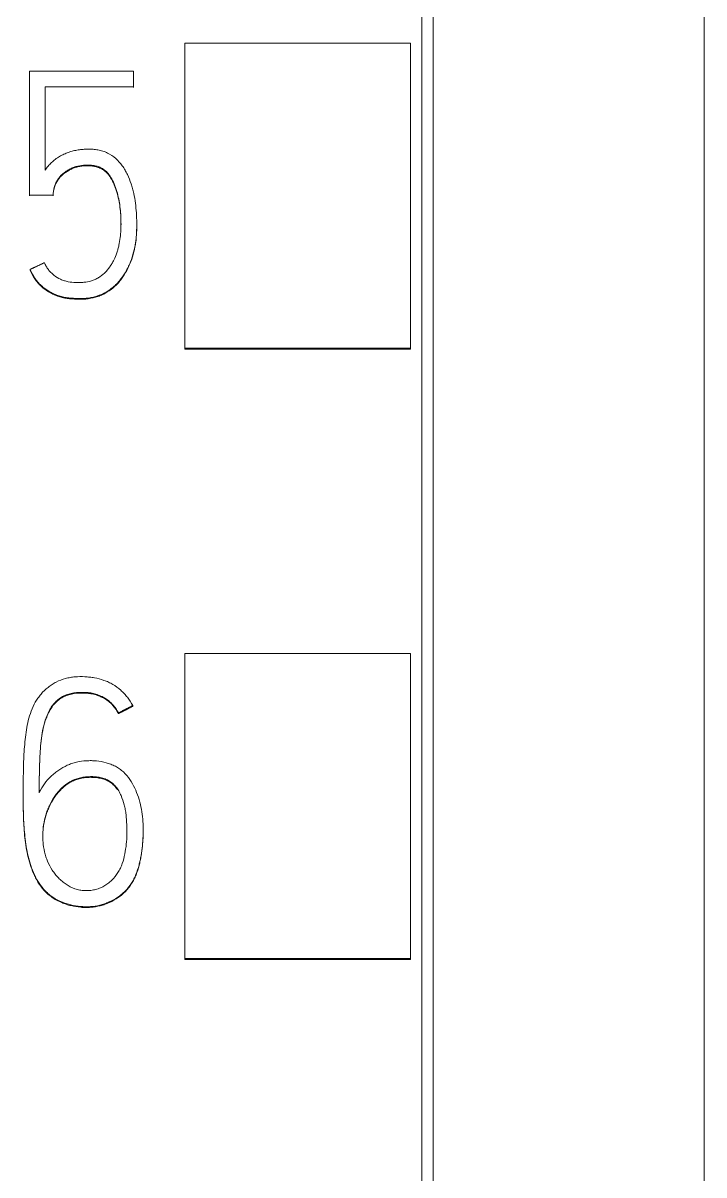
# Model space of a CAD drawing. Header units: millimetres. Extents: x 4137 to 6698, y 1400 to 3585.
# Drawn here: x 6182.72 to 6188.75, y 3265.83 to 3276.03 of the extents above; entities that cross this region are included whole.
import ezdxf

# ---------------------------------------------------------------- set-up
doc = ezdxf.new("R2010")
doc.units = ezdxf.units.MM
doc.layers.add('000-PI-Oprema', color=30, linetype='Continuous', lineweight=5)

msp = doc.modelspace()

# ---------------------------------------------------------------- linework, layer by layer
at = {"layer": '000-PI-Oprema', "color": 0, "linetype": 'ByBlock', "lineweight": 0}
for p, q in [((6186.248, 3358.191), (6186.248, 3249.376)), ((6184.148, 3273.151), (6184.148, 3275.852)), ((6186.148, 3275.852), (6184.148, 3275.852)), ((6186.148, 3273.151), (6186.148, 3275.852)), ((6182.772, 3275.604), (6182.772, 3274.506)), ((6183.696, 3275.604), (6182.772, 3275.604)), ((6183.696, 3275.465), (6183.696, 3275.604)), ((6182.911, 3274.728), (6182.911, 3275.465)), ((6182.911, 3275.465), (6183.696, 3275.465)), ((6183.696, 3275.465), (6183.696, 3275.459)), ((6182.772, 3274.506), (6182.772, 3274.499)), ((6182.772, 3274.506), (6182.983, 3274.506)), ((6182.983, 3274.506), (6182.983, 3274.499)), ((6183.724, 3274.24), (6183.724, 3274.247)), ((6182.778, 3273.848), (6182.778, 3273.842)), ((6184.148, 3273.141), (6184.148, 3273.151)), ((6186.148, 3273.151), (6184.148, 3273.151)), ((6186.148, 3273.141), (6184.148, 3273.141)), ((6186.148, 3273.141), (6186.148, 3273.151)), ((6184.148, 3267.749), (6184.148, 3270.45)), ((6186.148, 3270.45), (6184.148, 3270.45)), ((6186.148, 3267.749), (6186.148, 3270.45)), ((6183.689, 3269.988), (6183.689, 3269.982)), ((6183.561, 3269.922), (6183.561, 3269.916)), ((6182.717, 3269.182), (6182.717, 3269.175)), ((6183.781, 3268.882), (6183.781, 3268.888)), ((6184.148, 3267.741), (6184.148, 3267.749)), ((6186.148, 3267.749), (6184.148, 3267.749)), ((6186.148, 3267.741), (6184.148, 3267.741)), ((6186.148, 3267.741), (6186.148, 3267.749))]:
    msp.add_line(p, q, dxfattribs=at)
for points, knots in [([(6186.348, 3358.377), (6186.348, 3355.333), (6186.348, 3345.763), (6186.348, 3331.593), (6186.348, 3317.026), (6186.348, 3302.817), (6186.348, 3288.522), (6186.348, 3273.036), (6186.348, 3260.396), (6186.348, 3252.431), (6186.348, 3249.091)], [0, 0, 0, 0, 0.083934, 0.263736, 0.389889, 0.484142, 0.653794, 0.78188, 0.908517, 1, 1, 1, 1]), ([(6188.748, 3355.311), (6188.748, 3353.288), (6188.748, 3344.739), (6188.748, 3331.593), (6188.748, 3317.026), (6188.748, 3302.817), (6188.748, 3288.522), (6188.748, 3273.036), (6188.748, 3260.278), (6188.748, 3251.396), (6188.748, 3247.139), (6188.748, 3246.341)], [0, 0, 0, 0, 0.055935, 0.236292, 0.362833, 0.457376, 0.627551, 0.756032, 0.883059, 0.978086, 1, 1, 1, 1]), ([(6182.778, 3273.848), (6182.79, 3273.822), (6182.803, 3273.796), (6182.828, 3273.76), (6182.836, 3273.749), (6182.855, 3273.727), (6182.865, 3273.716), (6182.887, 3273.696), (6182.898, 3273.687), (6182.921, 3273.67), (6182.933, 3273.662), (6182.958, 3273.647), (6182.971, 3273.64), (6182.997, 3273.628), (6183.011, 3273.622), (6183.039, 3273.613), (6183.053, 3273.609), (6183.081, 3273.602), (6183.095, 3273.599), (6183.124, 3273.595), (6183.139, 3273.594), (6183.161, 3273.593), (6183.168, 3273.592), (6183.183, 3273.592), (6183.19, 3273.591), (6183.212, 3273.59), (6183.227, 3273.59), (6183.256, 3273.591), (6183.27, 3273.592), (6183.3, 3273.595), (6183.314, 3273.598), (6183.343, 3273.604), (6183.357, 3273.608), (6183.399, 3273.621), (6183.426, 3273.633), (6183.464, 3273.655), (6183.477, 3273.663), (6183.501, 3273.68), (6183.512, 3273.689), (6183.534, 3273.709), (6183.545, 3273.719), (6183.565, 3273.741), (6183.574, 3273.752), (6183.601, 3273.787), (6183.617, 3273.811), (6183.638, 3273.85), (6183.645, 3273.863), (6183.657, 3273.889), (6183.663, 3273.903), (6183.679, 3273.944), (6183.688, 3273.972), (6183.703, 3274.028), (6183.709, 3274.057), (6183.715, 3274.1), (6183.717, 3274.114), (6183.72, 3274.144), (6183.721, 3274.158), (6183.723, 3274.202), (6183.724, 3274.232), (6183.723, 3274.29), (6183.721, 3274.348), (6183.715, 3274.406), (6183.708, 3274.464), (6183.703, 3274.493), (6183.693, 3274.536), (6183.69, 3274.55), (6183.682, 3274.579), (6183.678, 3274.593), (6183.664, 3274.635), (6183.654, 3274.662), (6183.634, 3274.702), (6183.627, 3274.715), (6183.612, 3274.74), (6183.604, 3274.753), (6183.579, 3274.788), (6183.56, 3274.81), (6183.515, 3274.849), (6183.49, 3274.866), (6183.451, 3274.885), (6183.437, 3274.891), (6183.409, 3274.9), (6183.394, 3274.904), (6183.366, 3274.909), (6183.351, 3274.911), (6183.321, 3274.913), (6183.307, 3274.914), (6183.277, 3274.913), (6183.263, 3274.912), (6183.233, 3274.91), (6183.219, 3274.908), (6183.19, 3274.904), (6183.176, 3274.901), (6183.147, 3274.894), (6183.133, 3274.889), (6183.105, 3274.88), (6183.091, 3274.874), (6183.065, 3274.862), (6183.052, 3274.855), (6183.026, 3274.84), (6183.014, 3274.831), (6182.99, 3274.813), (6182.979, 3274.804), (6182.958, 3274.784), (6182.948, 3274.773), (6182.928, 3274.751), (6182.919, 3274.74), (6182.911, 3274.728)], [0, 0, 0, 0, 0.03125, 0.03125, 0.046875, 0.046875, 0.0625, 0.0625, 0.078125, 0.078125, 0.09375, 0.09375, 0.109375, 0.109375, 0.125, 0.125, 0.140625, 0.140625, 0.15625, 0.15625, 0.171875, 0.171875, 0.179688, 0.179688, 0.1875, 0.1875, 0.203125, 0.203125, 0.21875, 0.21875, 0.234375, 0.234375, 0.25, 0.25, 0.28125, 0.28125, 0.296875, 0.296875, 0.3125, 0.3125, 0.328125, 0.328125, 0.34375, 0.34375, 0.375, 0.375, 0.390625, 0.390625, 0.40625, 0.40625, 0.4375, 0.4375, 0.46875, 0.46875, 0.484375, 0.484375, 0.5, 0.5, 0.53125, 0.53125, 0.5625, 0.59375, 0.59375, 0.625, 0.625, 0.640625, 0.640625, 0.65625, 0.65625, 0.6875, 0.6875, 0.703125, 0.703125, 0.71875, 0.71875, 0.75, 0.75, 0.78125, 0.78125, 0.796875, 0.796875, 0.8125, 0.8125, 0.828125, 0.828125, 0.84375, 0.84375, 0.859375, 0.859375, 0.875, 0.875, 0.890625, 0.890625, 0.90625, 0.90625, 0.921875, 0.921875, 0.9375, 0.9375, 0.953125, 0.953125, 0.96875, 0.96875, 0.984375, 0.984375, 1, 1, 1, 1]), ([(6182.983, 3274.506), (6182.984, 3274.529), (6182.987, 3274.552), (6182.996, 3274.585), (6182.999, 3274.596), (6183.009, 3274.618), (6183.014, 3274.628), (6183.026, 3274.647), (6183.033, 3274.657), (6183.048, 3274.674), (6183.056, 3274.683), (6183.073, 3274.698), (6183.082, 3274.705), (6183.101, 3274.719), (6183.111, 3274.725), (6183.131, 3274.737), (6183.141, 3274.742), (6183.162, 3274.751), (6183.173, 3274.755), (6183.207, 3274.765), (6183.229, 3274.769), (6183.264, 3274.772), (6183.275, 3274.772), (6183.298, 3274.772), (6183.31, 3274.771), (6183.333, 3274.769), (6183.344, 3274.768), (6183.361, 3274.764), (6183.367, 3274.763), (6183.378, 3274.759), (6183.384, 3274.758), (6183.4, 3274.751), (6183.41, 3274.747), (6183.43, 3274.735), (6183.439, 3274.727), (6183.457, 3274.712), (6183.465, 3274.703), (6183.479, 3274.685), (6183.486, 3274.676), (6183.505, 3274.647), (6183.515, 3274.626), (6183.533, 3274.583), (6183.54, 3274.561), (6183.56, 3274.495), (6183.569, 3274.45), (6183.578, 3274.382), (6183.58, 3274.359), (6183.582, 3274.313), (6183.583, 3274.29), (6183.584, 3274.221), (6183.583, 3274.175), (6183.574, 3274.107), (6183.57, 3274.084), (6183.563, 3274.051), (6183.56, 3274.04), (6183.554, 3274.017), (6183.551, 3274.006), (6183.539, 3273.973), (6183.531, 3273.952), (6183.515, 3273.921), (6183.51, 3273.91), (6183.498, 3273.89), (6183.491, 3273.881), (6183.471, 3273.852), (6183.456, 3273.835), (6183.432, 3273.811), (6183.423, 3273.803), (6183.405, 3273.789), (6183.395, 3273.782), (6183.375, 3273.769), (6183.365, 3273.764), (6183.344, 3273.754), (6183.333, 3273.75), (6183.3, 3273.74), (6183.277, 3273.736), (6183.242, 3273.733), (6183.231, 3273.732), (6183.207, 3273.731), (6183.196, 3273.731), (6183.161, 3273.733), (6183.138, 3273.735), (6183.104, 3273.742), (6183.093, 3273.745), (6183.071, 3273.752), (6183.06, 3273.756), (6183.028, 3273.771), (6183.008, 3273.783), (6182.981, 3273.804), (6182.972, 3273.812), (6182.955, 3273.829), (6182.94, 3273.846), (6182.927, 3273.865), (6182.915, 3273.885), (6182.91, 3273.896), (6182.905, 3273.907)], [0, 0, 0, 0, 0.03125, 0.03125, 0.046875, 0.046875, 0.0625, 0.0625, 0.078125, 0.078125, 0.09375, 0.09375, 0.109375, 0.109375, 0.125, 0.125, 0.140625, 0.140625, 0.15625, 0.15625, 0.1875, 0.1875, 0.203125, 0.203125, 0.21875, 0.21875, 0.234375, 0.234375, 0.242187, 0.242187, 0.25, 0.25, 0.265625, 0.265625, 0.28125, 0.28125, 0.296875, 0.296875, 0.3125, 0.3125, 0.34375, 0.34375, 0.375, 0.375, 0.4375, 0.4375, 0.46875, 0.46875, 0.5, 0.5, 0.5625, 0.5625, 0.59375, 0.59375, 0.609375, 0.609375, 0.625, 0.625, 0.65625, 0.65625, 0.671875, 0.671875, 0.6875, 0.6875, 0.71875, 0.71875, 0.734375, 0.734375, 0.75, 0.75, 0.765625, 0.765625, 0.78125, 0.78125, 0.8125, 0.8125, 0.828125, 0.828125, 0.84375, 0.84375, 0.875, 0.875, 0.890625, 0.890625, 0.90625, 0.90625, 0.9375, 0.9375, 0.953125, 0.953125, 0.96875, 0.984375, 0.984375, 1, 1, 1, 1]), ([(6183.584, 3274.242), (6183.584, 3274.248), (6183.584, 3274.254), (6183.583, 3274.283), (6183.583, 3274.306), (6183.58, 3274.351), (6183.578, 3274.374), (6183.572, 3274.42), (6183.568, 3274.442), (6183.559, 3274.488), (6183.554, 3274.51), (6183.544, 3274.544), (6183.54, 3274.555), (6183.533, 3274.576), (6183.528, 3274.587), (6183.515, 3274.619), (6183.505, 3274.64), (6183.486, 3274.669), (6183.48, 3274.679), (6183.465, 3274.697), (6183.457, 3274.705), (6183.44, 3274.721), (6183.431, 3274.728), (6183.411, 3274.74), (6183.4, 3274.745), (6183.379, 3274.753), (6183.368, 3274.756), (6183.345, 3274.761), (6183.333, 3274.763), (6183.31, 3274.765), (6183.299, 3274.766), (6183.276, 3274.766), (6183.264, 3274.766), (6183.241, 3274.764), (6183.23, 3274.762), (6183.207, 3274.758), (6183.185, 3274.753), (6183.163, 3274.745), (6183.142, 3274.736), (6183.131, 3274.731), (6183.101, 3274.714), (6183.082, 3274.7), (6183.057, 3274.677), (6183.048, 3274.669), (6183.033, 3274.651), (6183.027, 3274.642), (6183.014, 3274.622), (6183.009, 3274.612), (6183, 3274.59), (6182.996, 3274.579), (6182.99, 3274.557), (6182.987, 3274.546), (6182.984, 3274.523), (6182.983, 3274.511), (6182.983, 3274.499)], [0, 0, 0, 0, 0.015899, 0.015899, 0.077406, 0.077406, 0.138912, 0.138912, 0.200418, 0.200418, 0.261925, 0.261925, 0.292678, 0.292678, 0.323431, 0.323431, 0.384937, 0.384937, 0.41569, 0.41569, 0.446443, 0.446443, 0.477197, 0.477197, 0.50795, 0.50795, 0.538703, 0.538703, 0.569456, 0.569456, 0.600209, 0.600209, 0.630962, 0.630962, 0.661715, 0.661715, 0.692469, 0.723222, 0.723222, 0.753975, 0.753975, 0.815481, 0.815481, 0.846234, 0.846234, 0.876987, 0.876987, 0.907741, 0.907741, 0.938494, 0.938494, 0.969247, 0.969247, 1, 1, 1, 1]), ([(6183.724, 3274.24), (6183.724, 3274.219), (6183.723, 3274.197), (6183.721, 3274.147), (6183.718, 3274.118), (6183.712, 3274.075), (6183.71, 3274.06), (6183.704, 3274.032), (6183.701, 3274.017), (6183.69, 3273.974), (6183.682, 3273.946), (6183.661, 3273.892), (6183.649, 3273.865), (6183.621, 3273.813), (6183.606, 3273.788), (6183.58, 3273.753), (6183.57, 3273.741), (6183.551, 3273.719), (6183.541, 3273.709), (6183.508, 3273.679), (6183.484, 3273.661), (6183.447, 3273.639), (6183.434, 3273.632), (6183.407, 3273.619), (6183.393, 3273.614), (6183.351, 3273.599), (6183.323, 3273.593), (6183.279, 3273.587), (6183.264, 3273.585), (6183.235, 3273.584), (6183.22, 3273.584), (6183.191, 3273.585), (6183.176, 3273.586), (6183.147, 3273.587), (6183.132, 3273.588), (6183.103, 3273.592), (6183.089, 3273.594), (6183.06, 3273.601), (6183.045, 3273.605), (6183.017, 3273.614), (6183.004, 3273.619), (6182.977, 3273.631), (6182.964, 3273.638), (6182.938, 3273.653), (6182.925, 3273.661), (6182.901, 3273.678), (6182.89, 3273.687), (6182.868, 3273.707), (6182.858, 3273.717), (6182.838, 3273.74), (6182.829, 3273.752), (6182.804, 3273.789), (6182.79, 3273.815), (6182.778, 3273.842)], [0, 0, 0, 0, 0.044434, 0.044434, 0.104157, 0.104157, 0.134018, 0.134018, 0.16388, 0.16388, 0.223602, 0.223602, 0.283325, 0.283325, 0.343048, 0.343048, 0.37291, 0.37291, 0.402771, 0.402771, 0.462494, 0.462494, 0.492355, 0.492355, 0.522217, 0.522217, 0.58194, 0.58194, 0.611801, 0.611801, 0.641663, 0.641663, 0.671524, 0.671524, 0.701386, 0.701386, 0.731247, 0.731247, 0.761108, 0.761108, 0.79097, 0.79097, 0.820831, 0.820831, 0.850693, 0.850693, 0.880554, 0.880554, 0.910416, 0.910416, 0.940277, 0.940277, 1, 1, 1, 1]), ([(6183.689, 3269.988), (6183.674, 3270.013), (6183.658, 3270.038), (6183.632, 3270.072), (6183.622, 3270.083), (6183.603, 3270.104), (6183.592, 3270.114), (6183.56, 3270.144), (6183.537, 3270.161), (6183.499, 3270.182), (6183.487, 3270.189), (6183.46, 3270.201), (6183.446, 3270.206), (6183.406, 3270.221), (6183.378, 3270.228), (6183.335, 3270.236), (6183.321, 3270.238), (6183.292, 3270.241), (6183.278, 3270.242), (6183.234, 3270.245), (6183.205, 3270.244), (6183.162, 3270.241), (6183.148, 3270.239), (6183.12, 3270.234), (6183.105, 3270.231), (6183.063, 3270.22), (6183.036, 3270.209), (6182.998, 3270.189), (6182.985, 3270.182), (6182.961, 3270.166), (6182.949, 3270.158), (6182.915, 3270.131), (6182.894, 3270.111), (6182.866, 3270.078), (6182.857, 3270.066), (6182.84, 3270.042), (6182.832, 3270.03), (6182.811, 3269.993), (6182.799, 3269.966), (6182.778, 3269.912), (6182.77, 3269.884), (6182.756, 3269.829), (6182.751, 3269.801), (6182.742, 3269.744), (6182.738, 3269.716), (6182.729, 3269.63), (6182.725, 3269.572), (6182.72, 3269.457), (6182.719, 3269.4), (6182.717, 3269.227), (6182.716, 3269.112), (6182.722, 3268.969), (6182.723, 3268.94), (6182.727, 3268.883), (6182.73, 3268.854), (6182.739, 3268.769), (6182.748, 3268.712), (6182.764, 3268.641), (6182.768, 3268.627), (6182.776, 3268.599), (6182.78, 3268.586), (6182.794, 3268.544), (6182.805, 3268.518), (6182.823, 3268.478), (6182.829, 3268.465), (6182.843, 3268.44), (6182.851, 3268.427), (6182.875, 3268.391), (6182.893, 3268.368), (6182.923, 3268.337), (6182.934, 3268.327), (6182.956, 3268.308), (6182.968, 3268.3), (6183.004, 3268.276), (6183.03, 3268.262), (6183.07, 3268.245), (6183.084, 3268.24), (6183.111, 3268.231), (6183.125, 3268.227), (6183.167, 3268.217), (6183.196, 3268.212), (6183.239, 3268.208), (6183.254, 3268.207), (6183.283, 3268.207), (6183.298, 3268.207), (6183.341, 3268.21), (6183.369, 3268.214), (6183.411, 3268.225), (6183.425, 3268.229), (6183.453, 3268.238), (6183.466, 3268.244), (6183.506, 3268.262), (6183.531, 3268.276), (6183.567, 3268.3), (6183.579, 3268.309), (6183.601, 3268.328), (6183.612, 3268.337), (6183.643, 3268.368), (6183.661, 3268.391), (6183.684, 3268.427), (6183.692, 3268.44), (6183.705, 3268.466), (6183.711, 3268.479), (6183.728, 3268.519), (6183.736, 3268.547), (6183.747, 3268.589), (6183.751, 3268.603), (6183.756, 3268.632), (6183.759, 3268.646), (6183.766, 3268.689), (6183.77, 3268.718), (6183.779, 3268.804), (6183.782, 3268.861), (6183.779, 3268.947), (6183.778, 3268.976), (6183.771, 3269.034), (6183.766, 3269.062), (6183.754, 3269.12), (6183.747, 3269.148), (6183.728, 3269.204), (6183.718, 3269.231), (6183.693, 3269.284), (6183.679, 3269.309), (6183.646, 3269.357), (6183.627, 3269.379), (6183.595, 3269.41), (6183.583, 3269.419), (6183.559, 3269.436), (6183.547, 3269.444), (6183.521, 3269.457), (6183.507, 3269.463), (6183.48, 3269.474), (6183.466, 3269.478), (6183.424, 3269.49), (6183.395, 3269.495), (6183.351, 3269.499), (6183.336, 3269.5), (6183.307, 3269.5), (6183.292, 3269.5), (6183.248, 3269.498), (6183.219, 3269.494), (6183.176, 3269.484), (6183.162, 3269.48), (6183.134, 3269.47), (6183.121, 3269.465), (6183.081, 3269.447), (6183.056, 3269.433), (6183.02, 3269.408), (6183.008, 3269.399), (6182.985, 3269.381), (6182.974, 3269.371), (6182.943, 3269.341), (6182.923, 3269.318), (6182.889, 3269.271), (6182.873, 3269.246), (6182.859, 3269.22)], [0, 0, 0, 0, 0.015625, 0.015625, 0.023438, 0.023438, 0.03125, 0.03125, 0.046875, 0.046875, 0.054688, 0.054688, 0.0625, 0.0625, 0.078125, 0.078125, 0.085938, 0.085938, 0.09375, 0.09375, 0.109375, 0.109375, 0.117188, 0.117188, 0.125, 0.125, 0.140625, 0.140625, 0.148438, 0.148438, 0.15625, 0.15625, 0.171875, 0.171875, 0.179688, 0.179688, 0.1875, 0.1875, 0.203125, 0.203125, 0.21875, 0.21875, 0.234375, 0.234375, 0.25, 0.25, 0.28125, 0.28125, 0.3125, 0.3125, 0.375, 0.375, 0.390625, 0.390625, 0.40625, 0.40625, 0.4375, 0.4375, 0.445313, 0.445313, 0.453125, 0.453125, 0.46875, 0.46875, 0.476563, 0.476563, 0.484375, 0.484375, 0.5, 0.5, 0.507813, 0.507813, 0.515625, 0.515625, 0.53125, 0.53125, 0.539063, 0.539063, 0.546875, 0.546875, 0.5625, 0.5625, 0.570313, 0.570313, 0.578125, 0.578125, 0.59375, 0.59375, 0.601563, 0.601563, 0.609375, 0.609375, 0.625, 0.625, 0.632813, 0.632813, 0.640625, 0.640625, 0.65625, 0.65625, 0.664063, 0.664063, 0.671875, 0.671875, 0.6875, 0.6875, 0.695313, 0.695313, 0.703125, 0.703125, 0.71875, 0.71875, 0.75, 0.75, 0.765625, 0.765625, 0.78125, 0.78125, 0.796875, 0.796875, 0.8125, 0.8125, 0.828125, 0.828125, 0.84375, 0.84375, 0.851563, 0.851563, 0.859375, 0.859375, 0.867188, 0.867188, 0.875, 0.875, 0.890625, 0.890625, 0.898438, 0.898438, 0.90625, 0.90625, 0.921875, 0.921875, 0.929688, 0.929688, 0.9375, 0.9375, 0.953125, 0.953125, 0.960938, 0.960938, 0.96875, 0.96875, 0.984375, 0.984375, 1, 1, 1, 1]), ([(6182.859, 3269.22), (6182.859, 3269.281), (6182.86, 3269.342), (6182.862, 3269.433), (6182.863, 3269.464), (6182.865, 3269.525), (6182.867, 3269.555), (6182.87, 3269.616), (6182.873, 3269.647), (6182.88, 3269.707), (6182.884, 3269.737), (6182.893, 3269.782), (6182.896, 3269.797), (6182.904, 3269.827), (6182.908, 3269.842), (6182.922, 3269.887), (6182.934, 3269.915), (6182.952, 3269.949), (6182.956, 3269.956), (6182.964, 3269.969), (6182.968, 3269.976), (6182.982, 3269.995), (6182.992, 3270.007), (6183.008, 3270.024), (6183.013, 3270.029), (6183.025, 3270.039), (6183.031, 3270.044), (6183.05, 3270.058), (6183.063, 3270.066), (6183.084, 3270.076), (6183.091, 3270.079), (6183.106, 3270.084), (6183.113, 3270.087), (6183.136, 3270.093), (6183.151, 3270.097), (6183.181, 3270.102), (6183.197, 3270.103), (6183.228, 3270.105), (6183.243, 3270.105), (6183.274, 3270.104), (6183.29, 3270.103), (6183.32, 3270.099), (6183.343, 3270.094), (6183.365, 3270.087), (6183.38, 3270.082), (6183.387, 3270.08), (6183.409, 3270.071), (6183.423, 3270.064), (6183.45, 3270.048), (6183.462, 3270.04), (6183.481, 3270.025), (6183.487, 3270.02), (6183.498, 3270.01), (6183.503, 3270.004), (6183.519, 3269.987), (6183.529, 3269.975), (6183.546, 3269.949), (6183.554, 3269.936), (6183.561, 3269.922)], [0, 0, 0, 0, 0.125, 0.125, 0.1875, 0.1875, 0.25, 0.25, 0.3125, 0.3125, 0.375, 0.375, 0.40625, 0.40625, 0.4375, 0.4375, 0.5, 0.5, 0.515625, 0.515625, 0.53125, 0.53125, 0.5625, 0.5625, 0.578125, 0.578125, 0.59375, 0.59375, 0.625, 0.625, 0.640625, 0.640625, 0.65625, 0.65625, 0.6875, 0.6875, 0.71875, 0.71875, 0.75, 0.75, 0.78125, 0.78125, 0.8125, 0.828125, 0.828125, 0.84375, 0.84375, 0.875, 0.875, 0.90625, 0.90625, 0.921875, 0.921875, 0.9375, 0.9375, 0.96875, 0.96875, 1, 1, 1, 1]), ([(6183.561, 3269.916), (6183.547, 3269.943), (6183.53, 3269.969), (6183.504, 3269.997), (6183.499, 3270.003), (6183.487, 3270.013), (6183.482, 3270.018), (6183.463, 3270.033), (6183.438, 3270.05), (6183.41, 3270.064), (6183.382, 3270.076), (6183.367, 3270.081), (6183.337, 3270.089), (6183.322, 3270.092), (6183.291, 3270.096), (6183.276, 3270.098), (6183.229, 3270.099), (6183.199, 3270.098), (6183.153, 3270.091), (6183.138, 3270.088), (6183.108, 3270.079), (6183.093, 3270.074), (6183.072, 3270.064), (6183.066, 3270.06), (6183.052, 3270.053), (6183.046, 3270.048), (6183.027, 3270.035), (6183.009, 3270.019), (6182.994, 3270.002), (6182.984, 3269.99), (6182.979, 3269.984), (6182.965, 3269.965), (6182.957, 3269.952), (6182.942, 3269.925), (6182.936, 3269.911), (6182.924, 3269.883), (6182.918, 3269.868), (6182.904, 3269.824), (6182.897, 3269.794), (6182.885, 3269.734), (6182.88, 3269.704), (6182.873, 3269.643), (6182.871, 3269.613), (6182.867, 3269.552), (6182.865, 3269.521), (6182.863, 3269.459), (6182.862, 3269.429), (6182.86, 3269.337), (6182.859, 3269.275), (6182.859, 3269.214)], [0, 0, 0, 0, 0.0625, 0.0625, 0.078125, 0.078125, 0.09375, 0.09375, 0.125, 0.15625, 0.15625, 0.1875, 0.1875, 0.21875, 0.21875, 0.25, 0.25, 0.3125, 0.3125, 0.34375, 0.34375, 0.375, 0.375, 0.390625, 0.390625, 0.40625, 0.40625, 0.4375, 0.453125, 0.453125, 0.46875, 0.46875, 0.5, 0.5, 0.53125, 0.53125, 0.5625, 0.5625, 0.625, 0.625, 0.6875, 0.6875, 0.75, 0.75, 0.8125, 0.8125, 0.875, 0.875, 1, 1, 1, 1]), ([(6183.132, 3269.314), (6183.158, 3269.329), (6183.185, 3269.339), (6183.228, 3269.35), (6183.243, 3269.352), (6183.272, 3269.356), (6183.301, 3269.359), (6183.331, 3269.359), (6183.36, 3269.357), (6183.375, 3269.355), (6183.404, 3269.35), (6183.418, 3269.347), (6183.446, 3269.337), (6183.46, 3269.332), (6183.486, 3269.317), (6183.498, 3269.309), (6183.52, 3269.29), (6183.53, 3269.279), (6183.548, 3269.256), (6183.557, 3269.244), (6183.572, 3269.219), (6183.578, 3269.205), (6183.596, 3269.165), (6183.606, 3269.137), (6183.616, 3269.095), (6183.619, 3269.081), (6183.625, 3269.052), (6183.627, 3269.037), (6183.632, 3268.993), (6183.634, 3268.964), (6183.636, 3268.906), (6183.637, 3268.877), (6183.635, 3268.79), (6183.629, 3268.732), (6183.612, 3268.645), (6183.605, 3268.617), (6183.59, 3268.575), (6183.584, 3268.562), (6183.572, 3268.535), (6183.565, 3268.522), (6183.541, 3268.485), (6183.523, 3268.462), (6183.497, 3268.436), (6183.491, 3268.431), (6183.48, 3268.421), (6183.474, 3268.417), (6183.457, 3268.404), (6183.445, 3268.396), (6183.419, 3268.382), (6183.406, 3268.375), (6183.378, 3268.365), (6183.35, 3268.357), (6183.321, 3268.352), (6183.291, 3268.349), (6183.277, 3268.349), (6183.247, 3268.351), (6183.233, 3268.352), (6183.204, 3268.358), (6183.19, 3268.361), (6183.147, 3268.376), (6183.121, 3268.389), (6183.085, 3268.414), (6183.073, 3268.423), (6183.051, 3268.442), (6183.029, 3268.462), (6183.01, 3268.484), (6182.992, 3268.507), (6182.983, 3268.519), (6182.959, 3268.556), (6182.945, 3268.582), (6182.928, 3268.623), (6182.923, 3268.636), (6182.914, 3268.664), (6182.91, 3268.679), (6182.9, 3268.722), (6182.896, 3268.75), (6182.892, 3268.794), (6182.891, 3268.809), (6182.891, 3268.838), (6182.891, 3268.853), (6182.893, 3268.897), (6182.897, 3268.926), (6182.908, 3268.983), (6182.915, 3269.011), (6182.929, 3269.053), (6182.935, 3269.067), (6182.946, 3269.094), (6182.952, 3269.107), (6182.972, 3269.146), (6182.987, 3269.171), (6183.013, 3269.206), (6183.022, 3269.217), (6183.041, 3269.24), (6183.051, 3269.251), (6183.083, 3269.281), (6183.106, 3269.299), (6183.132, 3269.314)], [0, 0, 0, 0, 0.03125, 0.03125, 0.046875, 0.046875, 0.0625, 0.078125, 0.078125, 0.09375, 0.09375, 0.109375, 0.109375, 0.125, 0.125, 0.140625, 0.140625, 0.15625, 0.15625, 0.171875, 0.171875, 0.1875, 0.1875, 0.21875, 0.21875, 0.234375, 0.234375, 0.25, 0.25, 0.28125, 0.28125, 0.3125, 0.3125, 0.375, 0.375, 0.40625, 0.40625, 0.421875, 0.421875, 0.4375, 0.4375, 0.46875, 0.46875, 0.476563, 0.476563, 0.484375, 0.484375, 0.5, 0.5, 0.515625, 0.515625, 0.53125, 0.546875, 0.546875, 0.5625, 0.5625, 0.578125, 0.578125, 0.59375, 0.59375, 0.625, 0.625, 0.640625, 0.640625, 0.65625, 0.671875, 0.671875, 0.6875, 0.6875, 0.71875, 0.71875, 0.734375, 0.734375, 0.75, 0.75, 0.78125, 0.78125, 0.796875, 0.796875, 0.8125, 0.8125, 0.84375, 0.84375, 0.875, 0.875, 0.890625, 0.890625, 0.90625, 0.90625, 0.9375, 0.9375, 0.953125, 0.953125, 0.96875, 0.96875, 1, 1, 1, 1]), ([(6183.132, 3269.308), (6183.106, 3269.293), (6183.083, 3269.275), (6183.052, 3269.245), (6183.042, 3269.234), (6183.022, 3269.212), (6183.013, 3269.2), (6182.988, 3269.164), (6182.972, 3269.14), (6182.952, 3269.101), (6182.946, 3269.087), (6182.935, 3269.06), (6182.929, 3269.047), (6182.915, 3269.005), (6182.908, 3268.977), (6182.9, 3268.934), (6182.897, 3268.919), (6182.894, 3268.89), (6182.893, 3268.875), (6182.891, 3268.85), (6182.891, 3268.839), (6182.891, 3268.829)], [0, 0, 0, 0, 0.157109, 0.157109, 0.235664, 0.235664, 0.314218, 0.314218, 0.471328, 0.471328, 0.549882, 0.549882, 0.628437, 0.628437, 0.785546, 0.785546, 0.864101, 0.864101, 0.942655, 0.942655, 1, 1, 1, 1]), ([(6183.553, 3269.242), (6183.548, 3269.249), (6183.543, 3269.256), (6183.529, 3269.274), (6183.519, 3269.284), (6183.502, 3269.299), (6183.496, 3269.303), (6183.484, 3269.312), (6183.478, 3269.316), (6183.459, 3269.326), (6183.445, 3269.332), (6183.417, 3269.341), (6183.403, 3269.344), (6183.374, 3269.349), (6183.36, 3269.351), (6183.33, 3269.352), (6183.316, 3269.353), (6183.272, 3269.351), (6183.243, 3269.347), (6183.2, 3269.336), (6183.186, 3269.332), (6183.165, 3269.324), (6183.159, 3269.321), (6183.145, 3269.315), (6183.139, 3269.311), (6183.132, 3269.308)], [0, 0, 0, 0, 0.053658, 0.053658, 0.148292, 0.148292, 0.195609, 0.195609, 0.242926, 0.242926, 0.33756, 0.33756, 0.432195, 0.432195, 0.526829, 0.526829, 0.621463, 0.621463, 0.810732, 0.810732, 0.905366, 0.905366, 0.952683, 0.952683, 1, 1, 1, 1]), ([(6183.781, 3268.882), (6183.781, 3268.836), (6183.778, 3268.79), (6183.77, 3268.715), (6183.767, 3268.686), (6183.76, 3268.643), (6183.757, 3268.629), (6183.751, 3268.601), (6183.748, 3268.586), (6183.737, 3268.544), (6183.729, 3268.516), (6183.712, 3268.476), (6183.706, 3268.463), (6183.693, 3268.437), (6183.686, 3268.424), (6183.663, 3268.387), (6183.645, 3268.364), (6183.614, 3268.333), (6183.604, 3268.324), (6183.582, 3268.305), (6183.57, 3268.296), (6183.534, 3268.271), (6183.509, 3268.257), (6183.469, 3268.239), (6183.455, 3268.233), (6183.428, 3268.224), (6183.414, 3268.219), (6183.372, 3268.209), (6183.343, 3268.204), (6183.3, 3268.201), (6183.285, 3268.201), (6183.256, 3268.201), (6183.241, 3268.201), (6183.198, 3268.205), (6183.17, 3268.21), (6183.127, 3268.22), (6183.113, 3268.224), (6183.085, 3268.233), (6183.072, 3268.238), (6183.032, 3268.255), (6183.006, 3268.268), (6182.976, 3268.288), (6182.97, 3268.292), (6182.958, 3268.301), (6182.952, 3268.305), (6182.935, 3268.319), (6182.925, 3268.329), (6182.894, 3268.36), (6182.876, 3268.382), (6182.852, 3268.419), (6182.845, 3268.431), (6182.831, 3268.457), (6182.824, 3268.47), (6182.806, 3268.509), (6182.795, 3268.536), (6182.777, 3268.59), (6182.769, 3268.618), (6182.755, 3268.675), (6182.749, 3268.703), (6182.74, 3268.76), (6182.732, 3268.817), (6182.727, 3268.875), (6182.723, 3268.932), (6182.722, 3268.961), (6182.718, 3269.051), (6182.717, 3269.113), (6182.717, 3269.175)], [0, 0, 0, 0, 0.061997, 0.061997, 0.100843, 0.100843, 0.120266, 0.120266, 0.139688, 0.139688, 0.178534, 0.178534, 0.197957, 0.197957, 0.217379, 0.217379, 0.256225, 0.256225, 0.275648, 0.275648, 0.295071, 0.295071, 0.333916, 0.333916, 0.353339, 0.353339, 0.372762, 0.372762, 0.411607, 0.411607, 0.43103, 0.43103, 0.450453, 0.450453, 0.489298, 0.489298, 0.508721, 0.508721, 0.528144, 0.528144, 0.566989, 0.566989, 0.5767, 0.5767, 0.586412, 0.586412, 0.605835, 0.605835, 0.64468, 0.64468, 0.664103, 0.664103, 0.683526, 0.683526, 0.722371, 0.722371, 0.761217, 0.761217, 0.800062, 0.800062, 0.838908, 0.877753, 0.877753, 0.916599, 0.916599, 1, 1, 1, 1])]:
    msp.add_open_spline(points, degree=3, knots=knots, dxfattribs=at)
for points, weights in [([(6182.905, 3273.907), (6182.841, 3273.877), (6182.778, 3273.848)], [0.500000107308, 0.499999892692, 0.500000107308]), ([(6183.561, 3269.922), (6183.625, 3269.955), (6183.689, 3269.988)], [0.499999757695, 0.500000242305, 0.499999757695]), ([(6183.689, 3269.982), (6183.625, 3269.949), (6183.561, 3269.916)], [0.500000044612, 0.499999955388, 0.500000044612])]:
    msp.add_rational_spline(points, weights, degree=2, dxfattribs=at)

doc.saveas('drawing.dxf')
